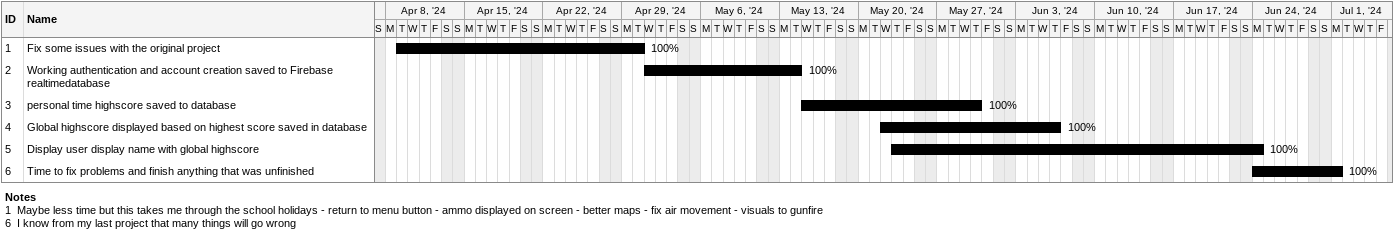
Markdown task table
| ID | Task | Start | Finish | % complete |
|---|---|---|---|---|
| 1 | Fix some issues with the original project | 2024-04-09 | 2024-04-30 | 100 |
| 2 | Working authentication and account creation saved to Firebase realtimedatabase | 2024-05-01 | 2024-05-14 | 100 |
| 3 | personal time highscore saved to database | 2024-05-15 | 2024-05-30 | 100 |
| 4 | Global highscore displayed based on highest score saved in database | 2024-05-22 | 2024-06-06 | 100 |
| 5 | Display user display name with global highscore | 2024-05-23 | 2024-06-24 | 100 |
| 6 | Time to fix problems and finish anything that was unfinished | 2024-06-24 | 2024-07-01 | 100 |

Notes
- 1: Maybe less time but this takes me through the school holidays - return to menu button - ammo displayed on screen - better maps - fix air movement - visuals to gunfire
- 6: I know from my last project that many things will go wrong
